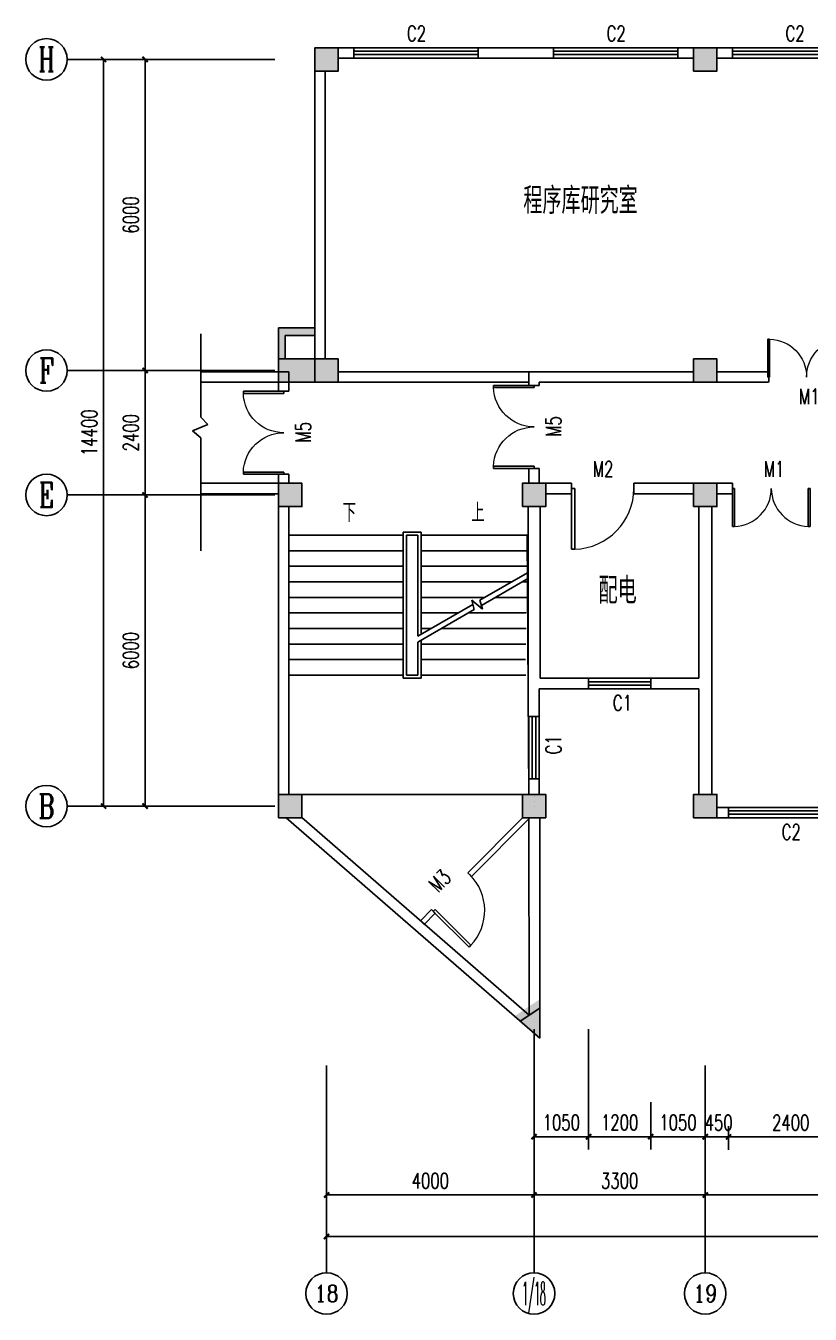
# Model space of a CAD drawing. Header units: millimetres. Extents: x 194 to 114499, y 121 to 30129.
# Drawn here: x 194 to 15319, y 4529 to 29378 of the extents above; entities that cross this region are included whole.
import ezdxf
from ezdxf.enums import TextEntityAlignment as Align

# ---------------------------------------------------------------- set-up
doc = ezdxf.new("R2010")
doc.units = ezdxf.units.MM
for name, color, linetype in [('AXIS', 3, 'Continuous'), ('AXIS_TEXT', 7, 'Continuous'), ('COLUMN', 9, 'Continuous'), ('DIM_SYMB', 3, 'Continuous'), ('PUB_DIM', 3, 'Continuous'), ('PUB_TEXT', 7, 'Continuous'), ('STAIR', 2, 'Continuous'), ('WALL', 9, 'Continuous'), ('WINDOW', 4, 'Continuous'), ('WINDOW_TEXT', 7, 'Continuous')]:
    doc.layers.add(name, color=color, linetype=linetype)
doc.styles.add('_TCH_AXIS', font='COMPLEX', dxfattribs={"bigfont": 'GBCBIG'})
doc.styles.add('_TCH_DIM', font='SIMPLEX', dxfattribs={"bigfont": 'GBCBIG'})
doc.styles.add('_TCH_DIM_T3', font='SIMPLEX', dxfattribs={"width": 0.705882, "bigfont": 'GBCBIG'})
doc.styles.add('_TCH_WINDOW', font='SIMPLEX', dxfattribs={"bigfont": 'GBCBIG'})
doc.styles.add('COMPLEX', font='COMPLEX')
doc.styles.get("Standard").update_dxf_attribs({"font": 'txt', "bigfont": 'gbcbig.shx'})
doc.dimstyles.new('_TCH_ARCH&&100', dxfattribs={"dimtxt": 297.5, "dimasz": 100, "dimexe": 250, "dimexo": 300, "dimgap": 126.25, "dimtad": 1, "dimdec": 0, "dimzin": 0, "dimdsep": 46, "dimtxsty": '_TCH_DIM_T3', "dimblk": 'ARCHTICK', "dimcen": 0.09, "dimclrt": 7, "dimazin": 2, "dimtfac": 1, "dimtdec": 0, "dimtix": 1, "dimtmove": 2, "dimatfit": 3, "dimfxl": 1, "dimtolj": 1, "dimtzin": 0, "dimarcsym": 0})

# ---------------------------------------------------------------- blocks, each defined once
blk = doc.blocks.new('_ArchTick')
at = {"color": 0, "linetype": 'ByBlock', "const_width": 0.4}
blk.add_lwpolyline([(-0.5, -0.5), (0.5, 0.5)], dxfattribs=at)
blk = doc.blocks.new('*D90')
at = {"layer": 'Defpoints', "color": 0}
for p in [(13294, 8456), (13744, 8456), (13744, 7949)]:
    blk.add_point(p, dxfattribs=at)
at = {"layer": 'PUB_DIM', "color": 0, "lineweight": -2}
for p, q in [((13294, 8156), (13294, 7699)), ((13744, 8156), (13744, 7699)), ((13294, 7949), (13744, 7949))]:
    blk.add_line(p, q, dxfattribs=at)
at = {"layer": 'PUB_DIM', "color": 0, "lineweight": -2, "xscale": 100, "yscale": 100, "zscale": 100, "rotation": 180}
blk.add_blockref('_ArchTick', (13294, 7949), dxfattribs=at)
at = {"layer": 'PUB_DIM', "color": 0, "lineweight": -2, "xscale": 100, "yscale": 100, "zscale": 100}
blk.add_blockref('_ArchTick', (13744, 7949), dxfattribs=at)
at = {"layer": 'PUB_DIM', "color": 7, "insert": (13553, 8224), "char_height": 297.5, "attachment_point": 5, "style": '_TCH_DIM_T3'}
blk.add_mtext('\\A1;450', dxfattribs=at)
blk = doc.blocks.new('*D91')
at = {"layer": 'Defpoints', "color": 0}
for p in [(13744, 8456), (16144, 8456), (16144, 7949)]:
    blk.add_point(p, dxfattribs=at)
at = {"layer": 'PUB_DIM', "color": 0, "lineweight": -2}
for p, q in [((13744, 8156), (13744, 7699)), ((16144, 8156), (16144, 7699)), ((13744, 7949), (16144, 7949))]:
    blk.add_line(p, q, dxfattribs=at)
at = {"layer": 'PUB_DIM', "color": 0, "lineweight": -2, "xscale": 100, "yscale": 100, "zscale": 100, "rotation": 180}
blk.add_blockref('_ArchTick', (13744, 7949), dxfattribs=at)
at = {"layer": 'PUB_DIM', "color": 0, "lineweight": -2, "xscale": 100, "yscale": 100, "zscale": 100}
blk.add_blockref('_ArchTick', (16144, 7949), dxfattribs=at)
at = {"layer": 'PUB_DIM', "color": 7, "insert": (14944, 8224), "char_height": 297.5, "attachment_point": 5, "style": '_TCH_DIM_T3'}
blk.add_mtext('\\A1;2400', dxfattribs=at)
blk = doc.blocks.new('*D145')
at = {"layer": 'Defpoints', "color": 0}
for p in [(11044, 8922), (12244, 8922), (12244, 7953)]:
    blk.add_point(p, dxfattribs=at)
at = {"layer": 'PUB_DIM', "color": 0, "lineweight": -2}
for p, q in [((11044, 8622), (11044, 7703)), ((12244, 8622), (12244, 7703)), ((11044, 7953), (12244, 7953))]:
    blk.add_line(p, q, dxfattribs=at)
at = {"layer": 'PUB_DIM', "color": 0, "lineweight": -2, "xscale": 100, "yscale": 100, "zscale": 100, "rotation": 180}
blk.add_blockref('_ArchTick', (11044, 7953), dxfattribs=at)
at = {"layer": 'PUB_DIM', "color": 0, "lineweight": -2, "xscale": 100, "yscale": 100, "zscale": 100}
blk.add_blockref('_ArchTick', (12244, 7953), dxfattribs=at)
at = {"layer": 'PUB_DIM', "color": 7, "insert": (11644, 8228), "char_height": 297.5, "attachment_point": 5, "style": '_TCH_DIM_T3'}
blk.add_mtext('\\A1;1200', dxfattribs=at)
blk = doc.blocks.new('*D146')
at = {"layer": 'Defpoints', "color": 0}
for p in [(12244, 8922), (13294, 8922), (13294, 7953)]:
    blk.add_point(p, dxfattribs=at)
at = {"layer": 'PUB_DIM', "color": 0, "lineweight": -2}
for p, q in [((12244, 8622), (12244, 7703)), ((13294, 8622), (13294, 7703)), ((12244, 7953), (13294, 7953))]:
    blk.add_line(p, q, dxfattribs=at)
at = {"layer": 'PUB_DIM', "color": 0, "lineweight": -2, "xscale": 100, "yscale": 100, "zscale": 100, "rotation": 180}
blk.add_blockref('_ArchTick', (12244, 7953), dxfattribs=at)
at = {"layer": 'PUB_DIM', "color": 0, "lineweight": -2, "xscale": 100, "yscale": 100, "zscale": 100}
blk.add_blockref('_ArchTick', (13294, 7953), dxfattribs=at)
at = {"layer": 'PUB_DIM', "color": 7, "insert": (12769, 8228), "char_height": 297.5, "attachment_point": 5, "style": '_TCH_DIM_T3'}
blk.add_mtext('\\A1;1050', dxfattribs=at)
blk = doc.blocks.new('*D147')
at = {"layer": 'Defpoints', "color": 0}
for p in [(9994, 10329), (11044, 10329), (11044, 7953)]:
    blk.add_point(p, dxfattribs=at)
at = {"layer": 'PUB_DIM', "color": 0, "lineweight": -2}
for p, q in [((9994, 10029), (9994, 7703)), ((11044, 10029), (11044, 7703)), ((9994, 7953), (11044, 7953))]:
    blk.add_line(p, q, dxfattribs=at)
at = {"layer": 'PUB_DIM', "color": 0, "lineweight": -2, "xscale": 100, "yscale": 100, "zscale": 100, "rotation": 180}
blk.add_blockref('_ArchTick', (9994, 7953), dxfattribs=at)
at = {"layer": 'PUB_DIM', "color": 0, "lineweight": -2, "xscale": 100, "yscale": 100, "zscale": 100}
blk.add_blockref('_ArchTick', (11044, 7953), dxfattribs=at)
at = {"layer": 'PUB_DIM', "color": 7, "insert": (10519, 8228), "char_height": 297.5, "attachment_point": 5, "style": '_TCH_DIM_T3'}
blk.add_mtext('\\A1;1050', dxfattribs=at)
blk = doc.blocks.new('*D153')
at = {"layer": 'AXIS', "color": 0, "lineweight": -2}
for p, q in [((5994, 9029), (5994, 6579)), ((9994, 9029), (9994, 6579)), ((5994, 6829), (9994, 6829))]:
    blk.add_line(p, q, dxfattribs=at)
at = {"layer": 'Defpoints', "color": 0}
for p in [(5994, 9329), (9994, 9329), (9994, 6829)]:
    blk.add_point(p, dxfattribs=at)
at = {"layer": 'AXIS', "color": 0, "lineweight": -2, "xscale": 100, "yscale": 100, "zscale": 100, "rotation": 180}
blk.add_blockref('_ArchTick', (5994, 6829), dxfattribs=at)
at = {"layer": 'AXIS', "color": 0, "lineweight": -2, "xscale": 100, "yscale": 100, "zscale": 100}
blk.add_blockref('_ArchTick', (9994, 6829), dxfattribs=at)
at = {"layer": 'AXIS', "color": 7, "insert": (7994, 7104), "char_height": 297.5, "attachment_point": 5, "style": '_TCH_DIM_T3'}
blk.add_mtext('\\A1;4000', dxfattribs=at)
blk = doc.blocks.new('*D154')
at = {"layer": 'AXIS', "color": 0, "lineweight": -2}
for p, q in [((9994, 9029), (9994, 6579)), ((13294, 9029), (13294, 6579)), ((9994, 6829), (13294, 6829))]:
    blk.add_line(p, q, dxfattribs=at)
at = {"layer": 'Defpoints', "color": 0}
for p in [(9994, 9329), (13294, 9329), (13294, 6829)]:
    blk.add_point(p, dxfattribs=at)
at = {"layer": 'AXIS', "color": 0, "lineweight": -2, "xscale": 100, "yscale": 100, "zscale": 100, "rotation": 180}
blk.add_blockref('_ArchTick', (9994, 6829), dxfattribs=at)
at = {"layer": 'AXIS', "color": 0, "lineweight": -2, "xscale": 100, "yscale": 100, "zscale": 100}
blk.add_blockref('_ArchTick', (13294, 6829), dxfattribs=at)
at = {"layer": 'AXIS', "color": 7, "insert": (11644, 7104), "char_height": 297.5, "attachment_point": 5, "style": '_TCH_DIM_T3'}
blk.add_mtext('\\A1;3300', dxfattribs=at)
blk = doc.blocks.new('*D155')
at = {"layer": 'AXIS', "color": 0, "lineweight": -2}
for p, q in [((13294, 9029), (13294, 6579)), ((19894, 9029), (19894, 6579)), ((13294, 6829), (19894, 6829))]:
    blk.add_line(p, q, dxfattribs=at)
at = {"layer": 'Defpoints', "color": 0}
for p in [(13294, 9329), (19894, 9329), (19894, 6829)]:
    blk.add_point(p, dxfattribs=at)
at = {"layer": 'AXIS', "color": 0, "lineweight": -2, "xscale": 100, "yscale": 100, "zscale": 100, "rotation": 180}
blk.add_blockref('_ArchTick', (13294, 6829), dxfattribs=at)
at = {"layer": 'AXIS', "color": 0, "lineweight": -2, "xscale": 100, "yscale": 100, "zscale": 100}
blk.add_blockref('_ArchTick', (19894, 6829), dxfattribs=at)
at = {"layer": 'AXIS', "color": 7, "insert": (16594, 7104), "char_height": 297.5, "attachment_point": 5, "style": '_TCH_DIM_T3'}
blk.add_mtext('\\A1;6600', dxfattribs=at)
blk = doc.blocks.new('*D168')
at = {"layer": 'AXIS', "color": 0, "lineweight": -2}
for p, q in [((5994, 9029), (5994, 5779)), ((99094, 9029), (99094, 5779)), ((5994, 6029), (99094, 6029))]:
    blk.add_line(p, q, dxfattribs=at)
at = {"layer": 'Defpoints', "color": 0}
for p in [(5994, 9329), (99094, 9329), (99094, 6029)]:
    blk.add_point(p, dxfattribs=at)
at = {"layer": 'AXIS', "color": 0, "lineweight": -2, "xscale": 100, "yscale": 100, "zscale": 100, "rotation": 180}
blk.add_blockref('_ArchTick', (5994, 6029), dxfattribs=at)
at = {"layer": 'AXIS', "color": 0, "lineweight": -2, "xscale": 100, "yscale": 100, "zscale": 100}
blk.add_blockref('_ArchTick', (99094, 6029), dxfattribs=at)
at = {"layer": 'AXIS', "color": 7, "insert": (52544, 6304), "char_height": 297.5, "attachment_point": 5, "style": '_TCH_DIM_T3'}
blk.add_mtext('\\A1;93100', dxfattribs=at)
blk = doc.blocks.new('*D169')
at = {"layer": 'AXIS', "color": 0, "lineweight": -2}
for p, q in [((4694, 20329), (2244, 20329)), ((2494, 14329), (2494, 20329)), ((4694, 14329), (2244, 14329))]:
    blk.add_line(p, q, dxfattribs=at)
at = {"layer": 'Defpoints', "color": 0}
for p in [(2494, 20329), (4994, 20329), (4994, 14329)]:
    blk.add_point(p, dxfattribs=at)
at = {"layer": 'AXIS', "color": 0, "lineweight": -2, "xscale": 100, "yscale": 100, "zscale": 100}
for p, rotation in [((2494, 20329), 90), ((2494, 14329), 270)]:
    blk.add_blockref('_ArchTick', p, dxfattribs=dict(at, rotation=rotation))
at = {"layer": 'AXIS', "color": 7, "insert": (2219, 17329), "char_height": 297.5, "attachment_point": 5, "rotation": 90, "style": '_TCH_DIM_T3'}
blk.add_mtext('\\A1;6000', dxfattribs=at)
blk = doc.blocks.new('*D170')
at = {"layer": 'AXIS', "color": 0, "lineweight": -2}
for p, q in [((4694, 22729), (2244, 22729)), ((2494, 20329), (2494, 22729)), ((4694, 20329), (2244, 20329))]:
    blk.add_line(p, q, dxfattribs=at)
at = {"layer": 'Defpoints', "color": 0}
for p in [(2494, 22729), (4994, 22729), (4994, 20329)]:
    blk.add_point(p, dxfattribs=at)
at = {"layer": 'AXIS', "color": 0, "lineweight": -2, "xscale": 100, "yscale": 100, "zscale": 100}
for p, rotation in [((2494, 22729), 90), ((2494, 20329), 270)]:
    blk.add_blockref('_ArchTick', p, dxfattribs=dict(at, rotation=rotation))
at = {"layer": 'AXIS', "color": 7, "insert": (2219, 21529), "char_height": 297.5, "attachment_point": 5, "rotation": 90, "style": '_TCH_DIM_T3'}
blk.add_mtext('\\A1;2400', dxfattribs=at)
blk = doc.blocks.new('*D171')
at = {"layer": 'AXIS', "color": 0, "lineweight": -2}
for p, q in [((4694, 28729), (2244, 28729)), ((2494, 22729), (2494, 28729)), ((4694, 22729), (2244, 22729))]:
    blk.add_line(p, q, dxfattribs=at)
at = {"layer": 'Defpoints', "color": 0}
for p in [(2494, 28729), (4994, 28729), (4994, 22729)]:
    blk.add_point(p, dxfattribs=at)
at = {"layer": 'AXIS', "color": 0, "lineweight": -2, "xscale": 100, "yscale": 100, "zscale": 100}
for p, rotation in [((2494, 28729), 90), ((2494, 22729), 270)]:
    blk.add_blockref('_ArchTick', p, dxfattribs=dict(at, rotation=rotation))
at = {"layer": 'AXIS', "color": 7, "insert": (2219, 25729), "char_height": 297.5, "attachment_point": 5, "rotation": 90, "style": '_TCH_DIM_T3'}
blk.add_mtext('\\A1;6000', dxfattribs=at)
blk = doc.blocks.new('*D172')
at = {"layer": 'AXIS', "color": 0, "lineweight": -2}
for p, q in [((4694, 28729), (1444, 28729)), ((1694, 14329), (1694, 28729)), ((4694, 14329), (1444, 14329))]:
    blk.add_line(p, q, dxfattribs=at)
at = {"layer": 'Defpoints', "color": 0}
for p in [(1694, 28729), (4994, 28729), (4994, 14329)]:
    blk.add_point(p, dxfattribs=at)
at = {"layer": 'AXIS', "color": 0, "lineweight": -2, "xscale": 100, "yscale": 100, "zscale": 100}
for p, rotation in [((1694, 28729), 90), ((1694, 14329), 270)]:
    blk.add_blockref('_ArchTick', p, dxfattribs=dict(at, rotation=rotation))
at = {"layer": 'AXIS', "color": 7, "insert": (1419, 21529), "char_height": 297.5, "attachment_point": 5, "rotation": 90, "style": '_TCH_DIM_T3'}
blk.add_mtext('\\A1;14400', dxfattribs=at)
blk = doc.blocks.new('_FZHK')
blk.add_lwpolyline([(-0.5, -0.5), (0.5, -0.5), (0.5, 0.5), (-0.5, 0.5)], close=True)
blk = doc.blocks.new('_AXISO')
blk.add_circle((0, 0), 0.5)
at = {"layer": 'AXIS_TEXT', "style": 'COMPLEX', "width": 1.041667}
blk.add_attdef('A', text='', height=0.56, dxfattribs=at).set_placement((-0.25, -0.28), (0.25, -0.28), align=Align.FIT)
blk = doc.blocks.new('$DorLib2D$00000001')
for p, q in [((0.45, 0.975), (0.5, 0.975)), ((0.45, 0), (0.45, 0.975)), ((0.5, 0), (0.5, 0.975)), ((0.5, 0), (0.45, 0))]:
    blk.add_line(p, q)
at = {"lineweight": 13}
blk.add_arc((0.475, 0), 0.975, 91.4693, 180, dxfattribs=at)
blk = doc.blocks.new('$DorLib2D$00000002')
for p, q in [((-0.5, 0), (-0.5, 0.4875)), ((-0.475, 0.4875), (-0.5, 0.4875)), ((-0.475, 0), (-0.475, 0.4875)), ((0.475, 0), (0.475, 0.4875)), ((0.475, 0.4875), (0.5, 0.4875)), ((0.5, 0), (0.5, 0.4875)), ((-0.5, 0), (-0.475, 0)), ((0.5, 0), (0.475, 0))]:
    blk.add_line(p, q)
at = {"lineweight": 13}
for centre, start, end in [((-0.4875, 0), 0, 88.53072), ((0.4875, 0), 91.46928, 180)]:
    blk.add_arc(centre, 0.4875, start, end, dxfattribs=at)
blk = doc.blocks.new('$TCHSYS$WIN2D')
for p, q in [((-0.5, 0.5), (0.5, 0.5)), ((-0.5, 0.5), (-0.5, -0.5)), ((0.5, 0.5), (0.5, -0.5)), ((0.5, 0.167), (-0.5, 0.167)), ((0.5, -0.167), (-0.5, -0.167)), ((-0.5, -0.5), (0.5, -0.5))]:
    blk.add_line(p, q)

msp = doc.modelspace()

# ---------------------------------------------------------------- hatches: boundary and pattern name
h = msp.add_hatch(color=256)
h.paths.add_polyline_path([(5068.6, 20554.3), (5068.6, 20329.3), (5518.6, 20329.3), (5518.6, 20554.3)])
h.paths.add_polyline_path([(5518.6, 20104.3), (5518.6, 20329.3), (5068.6, 20329.3), (5068.6, 20104.3)])
h.paths.add_polyline_path([(5518.6, 14329.3), (5518.6, 14554.3), (5068.6, 14554.3), (5068.6, 14329.3)])
h.paths.add_polyline_path([(5518.6, 14104.3), (5518.6, 14329.3), (5068.6, 14329.3), (5068.6, 14104.3)])
h.paths.add_polyline_path([(5993.6, 28954.3), (5768.6, 28954.3), (5768.6, 28729.3), (5993.6, 28729.3)])
h.paths.add_polyline_path([(5768.6, 28729.3), (5768.6, 28504.3), (5993.6, 28504.3), (5993.6, 28729.3)])
h.paths.add_polyline_path([(6218.6, 28729.3), (6218.6, 28954.3), (5993.6, 28954.3), (5993.6, 28729.3)])
h.paths.add_polyline_path([(5993.6, 28504.3), (6218.6, 28504.3), (6218.6, 28729.3), (5993.6, 28729.3)])
h.paths.add_polyline_path([(6218.6, 22729.3), (6218.6, 22954.3), (5993.6, 22954.3), (5993.6, 22729.3)])
h.paths.add_polyline_path([(5993.6, 22504.3), (6218.6, 22504.3), (6218.6, 22729.3), (5993.6, 22729.3)])
h.paths.add_polyline_path([(5993.6, 22729.3), (5768.6, 22729.3), (5768.6, 22504.3), (5993.6, 22504.3)])
h.paths.add_polyline_path([(5993.6, 22954.3), (5768.6, 22954.3), (5768.6, 22729.3), (5993.6, 22729.3)])
h = msp.add_hatch(color=256)
h.paths.add_polyline_path([(13293.6, 28954.3), (13068.6, 28954.3), (13068.6, 28729.3), (13293.6, 28729.3)])
h.paths.add_polyline_path([(13293.6, 28729.3), (13518.6, 28729.3), (13518.6, 28954.3), (13293.6, 28954.3)])
h.paths.add_polyline_path([(13293.6, 28504.3), (13518.6, 28504.3), (13518.6, 28729.3), (13293.6, 28729.3)])
h.paths.add_polyline_path([(13293.6, 28729.3), (13068.6, 28729.3), (13068.6, 28504.3), (13293.6, 28504.3)])
h.paths.add_polyline_path([(13293.6, 22729.3), (13068.6, 22729.3), (13068.6, 22504.3), (13293.6, 22504.3)])
h.paths.add_polyline_path([(13293.6, 22729.3), (13293.6, 22504.3), (13518.6, 22504.3), (13518.6, 22729.3)])
h.paths.add_polyline_path([(13518.6, 22729.3), (13518.6, 22954.3), (13293.6, 22954.3), (13293.6, 22729.3)])
h.paths.add_polyline_path([(13293.6, 22954.3), (13068.6, 22954.3), (13068.6, 22729.3), (13293.6, 22729.3)])
h.paths.add_polyline_path([(13293.6, 14554.3), (13293.6, 14104.3), (13518.6, 14104.3), (13518.6, 14554.3)])
h.paths.add_polyline_path([(13068.6, 14554.3), (13068.6, 14104.3), (13293.6, 14104.3), (13293.6, 14554.3)])
msp.add_hatch(color=256).paths.add_polyline_path([(5196, 23404.3), (5768.6, 23404.3), (5768.6, 23554.3), (5068.6, 23554.3), (5068.6, 22954.3), (5196, 22954.3)])
h = msp.add_hatch(color=256)
h.paths.add_polyline_path([(5768.6, 22729.3), (5768.6, 22954.3), (5068.6, 22954.3), (5068.6, 22729.3)])
h.paths.add_polyline_path([(5068.6, 22729.3), (5068.6, 22504.3), (5768.6, 22504.3), (5768.6, 22729.3)])
h = msp.add_hatch(color=256)
h.paths.add_polyline_path([(9768.6, 14104.3), (10218.6, 14104.3), (10218.6, 14554.3), (9768.6, 14554.3)])
h.paths.add_polyline_path([(9768.6, 20104.3), (10218.6, 20104.3), (10218.6, 20554.3), (9768.6, 20554.3)])
h = msp.add_hatch(color=256)
h.paths.add_polyline_path([(13293.6, 20554.3), (13068.6, 20554.3), (13068.6, 20329.3), (13293.6, 20329.3)])
h.paths.add_polyline_path([(13518.6, 20554.3), (13293.6, 20554.3), (13293.6, 20329.3), (13518.6, 20329.3)])
h.paths.add_polyline_path([(13518.6, 20329.3), (13293.6, 20329.3), (13293.6, 20104.3), (13518.6, 20104.3)])
h.paths.add_polyline_path([(13293.6, 20329.3), (13068.6, 20329.3), (13068.6, 20104.3), (13293.6, 20104.3)])
h = msp.add_hatch(color=256)
h.paths.add_polyline_path([(9880.5, 10422), (9832.8, 10422), (9783.4, 10388.7), (9880.5, 10304.3)])
h.paths.add_polyline_path([(9783.4, 10388.7), (9611.7, 10273.1), (9880.5, 10039.1), (9880.5, 10304.3)])
h.paths.add_polyline_path([(9880.5, 10304.3), (9905.5, 10282.5), (9905.5, 10422), (9880.5, 10422)], flags=17)
h.paths.add_polyline_path([(9905.5, 10470.9), (9880.5, 10454.1), (9880.5, 10422), (9905.5, 10422)])
h.paths.add_polyline_path([(9832.8, 10422), (9880.5, 10422), (9880.5, 10454.1)])
h.paths.add_polyline_path([(10105.5, 10422), (10105.5, 10605.6), (9905.5, 10470.9), (9905.5, 10422)])
h.paths.add_polyline_path([(9905.5, 10422), (9905.5, 10282.5), (9880.5, 10304.3), (9880.5, 10039.1), (10105.5, 9843.2), (10105.5, 10422)])

# ---------------------------------------------------------------- linework, layer by layer
for p, q in [((5768.6, 23554.3), (5768.6, 23734.3)), ((3568.6, 22704.3), (3568.6, 23435.4)), ((5068.6, 22954.3), (5068.6, 23554.3)), ((5068.6, 23554.3), (5768.6, 23554.3)), ((5768.6, 23404.3), (5196, 23404.3)), ((5196, 23404.3), (5196, 22954.3)), ((5768.6, 22954.3), (5768.6, 23404.3)), ((5196, 22954.3), (5068.6, 22954.3)), ((3568.6, 22704.3), (3568.6, 21831.2)), ((3701.5, 21686.9), (3407.5, 21566.6)), ((3568.6, 21831.2), (3701.5, 21686.9)), ((3407.5, 21566.6), (3568.6, 21428.7)), ((3568.6, 19253.1), (3568.6, 21428.7)), ((3568.6, 20354.3), (3568.6, 19253.1)), ((10102.2, 10434.5), (9724.8, 10180.4))]:
    msp.add_line(p, q)
at = {"layer": 'AXIS'}
for p, q in [((4993.6, 28729.3), (993.6, 28729.3)), ((4993.6, 22729.3), (993.6, 22729.3)), ((4993.6, 20329.3), (993.6, 20329.3)), ((4993.6, 14329.3), (993.6, 14329.3)), ((5993.6, 9329.3), (5993.6, 5329.3)), ((9993.6, 9329.3), (9993.6, 5329.3)), ((13293.6, 9329.3), (13293.6, 5329.3))]:
    msp.add_line(p, q, dxfattribs=at)
for centre in [(593.6, 28729.3), (593.6, 22729.3), (593.6, 20329.3), (593.6, 14329.3)]:
    msp.add_circle(centre, 400, dxfattribs=at)
at = {"layer": 'DIM_SYMB'}
for points in [[(6400.1, 19704.3, 0, 0, 0), (6400.1, 15704.3, 0, 0, 0), (8887.1, 15704.3, 0, 0, 0), (8887.1, 17754.3, 80, 0, 0), (8887.1, 18054.3, 0, 0, 0)], [(8887.1, 19704.3, 0, 0, 0), (8887.1, 18654.3, 80, 0, 0), (8887.1, 18354.3, 0, 0, 0)]]:
    msp.add_lwpolyline(points, format="xyseb", dxfattribs=at)
at = {"layer": 'STAIR'}
for p, q in [((5268.6, 16854.3), (5268.6, 19554.3)), ((5268.6, 19554.3), (7471.6, 19554.3)), ((7471.6, 19614.3), (7815.6, 19614.3)), ((7471.6, 16794.3), (7471.6, 19614.3)), ((7531.6, 16854.3), (7531.6, 19554.3)), ((7531.6, 19554.3), (7755.6, 19554.3)), ((7531.6, 16854.3), (7531.6, 19554.3)), ((7755.6, 19554.3), (7531.6, 19554.3)), ((7755.6, 19554.3), (7755.6, 17608.7)), ((7755.6, 19554.3), (7755.6, 17608.7)), ((7815.6, 19614.3), (7815.6, 17643.4)), ((9860.6, 19554.3), (7815.6, 19554.3)), ((9860.6, 19554.3), (9893.6, 14554.3)), ((5268.6, 19254.3), (7471.6, 19254.3)), ((9867, 19254.3), (7815.6, 19254.3)), ((5268.6, 18954.3), (7471.6, 18954.3)), ((9867, 18954.3), (7815.6, 18954.3)), ((5268.6, 18654.3), (7471.6, 18654.3)), ((9566.6, 18654.3), (7815.6, 18654.3)), ((9866.6, 18827.5), (8951.5, 18299.2)), ((9853.7, 18704.6), (8978.3, 18199.2)), ((9853.7, 18654.3), (9766.6, 18654.3)), ((5268.6, 18354.3), (7471.6, 18354.3)), ((8813.2, 18219.3), (7755.6, 17608.7)), ((9046.9, 18354.3), (7815.6, 18354.3)), ((8997.7, 18126.8), (8791.7, 18299.7)), ((8791.7, 18299.7), (8840, 18119.3)), ((8951.5, 18299.2), (8997.7, 18126.8)), ((9847.8, 18354.3), (9246.9, 18354.3)), ((5268.6, 18054.3), (7471.6, 18054.3)), ((8840, 18119.3), (7755.6, 17493.3)), ((8527.3, 18054.3), (7815.6, 18054.3)), ((9841.2, 18054.3), (8727.3, 18054.3)), ((5268.6, 17754.3), (7471.6, 17754.3)), ((8007.7, 17754.3), (7815.6, 17754.3)), ((9841.2, 17754.3), (8207.7, 17754.3)), ((5268.6, 17454.3), (7471.6, 17454.3)), ((7755.6, 17493.3), (7755.6, 16854.3)), ((7755.6, 17493.3), (7755.6, 16854.3)), ((7815.6, 17527.9), (7815.6, 16794.3)), ((9836.2, 17454.3), (7815.6, 17454.3)), ((5268.6, 17154.3), (7471.6, 17154.3)), ((9829.7, 17154.3), (7815.6, 17154.3)), ((5268.6, 16854.3), (7471.6, 16854.3)), ((5268.6, 16854.3), (5268.6, 14554.3)), ((7471.6, 16854.3), (5268.6, 16854.3)), ((7815.6, 16794.3), (7471.6, 16794.3)), ((7755.6, 16854.3), (7531.6, 16854.3)), ((7755.6, 16854.3), (7531.6, 16854.3)), ((9835.3, 16854.3), (7815.6, 16854.3)), ((9835.3, 16854.3), (7815.6, 16854.3)), ((5518.6, 14554.3), (9768.6, 14554.3))]:
    msp.add_line(p, q, dxfattribs=at)
at = {"layer": 'WALL'}
for p, q in [((6518.6, 28954.3), (6218.6, 28954.3)), ((6518.6, 28754.3), (6518.6, 28954.3)), ((10368.6, 28954.3), (8918.6, 28954.3)), ((8918.6, 28954.3), (8918.6, 28754.3)), ((10368.6, 28754.3), (10368.6, 28954.3)), ((13068.6, 28954.3), (12768.6, 28954.3)), ((12768.6, 28954.3), (12768.6, 28754.3)), ((13818.6, 28954.3), (13518.6, 28954.3)), ((13818.6, 28754.3), (13818.6, 28954.3)), ((6218.6, 28754.3), (6518.6, 28754.3)), ((8918.6, 28754.3), (10368.6, 28754.3)), ((12768.6, 28754.3), (13068.6, 28754.3)), ((13518.6, 28754.3), (13818.6, 28754.3)), ((5768.6, 28504.3), (5768.6, 22954.3)), ((5968.6, 28504.3), (5968.6, 22954.3)), ((5068.6, 22504.3), (5068.6, 22954.3)), ((5768.6, 22954.3), (5068.6, 22954.3)), ((5268.6, 22704.3), (3568.6, 22704.3)), ((3568.6, 22504.3), (3568.6, 22704.3)), ((5268.6, 22329.3), (5268.6, 22704.3)), ((6218.6, 22704.3), (13068.6, 22704.3)), ((9893.6, 22704.3), (9893.6, 22504.3)), ((9893.6, 22704.3), (9893.6, 22441.8)), ((14516.4, 22704.3), (13518.6, 22704.3)), ((14518.8, 22504.3), (14518.8, 22704.3)), ((5068.6, 22504.3), (3568.6, 22504.3)), ((5768.6, 22504.3), (5068.6, 22504.3)), ((5068.6, 22504.3), (5068.6, 22329.3)), ((6218.6, 22504.3), (9893.6, 22504.3)), ((9893.6, 22441.8), (10093.6, 22441.8)), ((10093.6, 22504.3), (13068.6, 22504.3)), ((10093.6, 22441.8), (10093.6, 22504.3)), ((13518.6, 22504.3), (14515.2, 22504.3)), ((5068.6, 22329.3), (5268.6, 22329.3)), ((5268.6, 20729.3), (5068.6, 20729.3)), ((5068.6, 20729.3), (5068.6, 20554.3)), ((5268.6, 20554.3), (5268.6, 20729.3)), ((10093.6, 20841.8), (9893.6, 20841.8)), ((9893.6, 20841.8), (9893.6, 20554.3)), ((10093.6, 20554.3), (10093.6, 20841.8)), ((5068.6, 20554.3), (3568.6, 20554.3)), ((3568.6, 20354.3), (3568.6, 20554.3)), ((5068.6, 20554.3, -450), (5068.6, 20554.3, -450)), ((5068.6, 20527.1, -450), (5068.6, 20527.1, -450)), ((5068.6, 20499.9, -450), (5068.6, 20499.9, -450)), ((10718.6, 20554.3), (10218.6, 20554.3)), ((10718.6, 20354.3), (10718.6, 20554.3)), ((13068.6, 20554.3), (11918.6, 20554.3)), ((11918.6, 20554.3), (11918.6, 20354.3)), ((13818.6, 20554.3), (13518.6, 20554.3)), ((13818.6, 20354.3), (13818.6, 20554.3)), ((5068.6, 20354.3), (3568.6, 20354.3)), ((10218.6, 20354.3), (10718.6, 20354.3)), ((11918.6, 20354.3), (13068.6, 20354.3)), ((13518.6, 20354.3), (13818.6, 20354.3)), ((5068.6, 20104.3), (5068.6, 14554.3)), ((5268.6, 20104.3), (5268.6, 14554.3)), ((9881.6, 20109.9), (9881.6, 16054.2)), ((10114, 20104.3), (10114, 16793.1)), ((13171, 20104.3), (13171, 16793.1)), ((13421.3, 14554.3), (13421.3, 20104.3)), ((11043.6, 16793.1), (10114, 16793.1)), ((11043.6, 16593.1), (11043.6, 16793.1)), ((12243.6, 16793.1), (12243.6, 16593.1)), ((13171, 16793.1), (12243.6, 16793.1)), ((10094.4, 16593.1), (11043.6, 16593.1)), ((10094.4, 16054.3), (10094.4, 16593.1)), ((13168.9, 16593.1), (12243.6, 16593.1)), ((13168.9, 16593.1), (13168.9, 14554.3)), ((9893.6, 14854.3), (9893.6, 14554.3)), ((10092.9, 14554.3), (10092.9, 14854.3)), ((9993.6, 14514.3, -450), (9993.6, 14514.3, -450)), ((9993.6, 14421.8, -450), (9993.6, 14421.8, -450)), ((9993.6, 14329.3, -450), (9993.6, 14329.3, -450)), ((13743.6, 14304.3), (13518.6, 14304.3)), ((13743.6, 14104.3), (13743.6, 14304.3)), ((10102.2, 9852), (5217, 14104.3)), ((9896.6, 10296), (5518.6, 14106.8)), ((9770, 14104.3), (8717.7, 13042.1)), ((8788.7, 12971.8), (9910.8, 14104.3)), ((9891.4, 14104.3), (9896.6, 10296)), ((10102.2, 14104.3), (10102.2, 9852)), ((13518.6, 14104.3), (13743.6, 14104.3)), ((8717.7, 13042.1), (8788.7, 12971.8)), ((8013.9, 12331.8), (7802.7, 12118.6)), ((7873.8, 12048.3), (8084.9, 12261.4)), ((8084.9, 12261.4), (8013.9, 12331.8)), ((7802.7, 12118.6), (7873.8, 12048.3))]:
    msp.add_line(p, q, dxfattribs=at)

# ---------------------------------------------------------------- block references
at = {"layer": 'AXIS'}
ref = msp.add_blockref('_AXISO', (5993.6, 4929.3), dxfattribs=dict(at, xscale=800, yscale=800, zscale=800))
ref.add_attrib('A', '18', dxfattribs={"layer": 'AXIS_TEXT', "height": 321.14, "style": '_TCH_AXIS', "width": 1.034483}).set_placement((5764.3, 4768.7), (6223, 4768.7), align=Align.FIT)
ref = msp.add_blockref('_AXISO', (9993.6, 4929.3), dxfattribs=dict(at, xscale=800, yscale=800, zscale=800))
ref.add_attrib('A', '1/18', dxfattribs={"layer": 'AXIS_TEXT', "height": 452.55, "style": '_TCH_AXIS', "width": 0.318182}).set_placement((9767.4, 4703), (10219.9, 4703), align=Align.FIT)
ref = msp.add_blockref('_AXISO', (13293.6, 4929.3), dxfattribs=dict(at, xscale=800, yscale=800, zscale=800))
ref.add_attrib('A', '19', dxfattribs={"layer": 'AXIS_TEXT', "height": 328.45, "style": '_TCH_AXIS'}).set_placement((13066.9, 4765.1), (13520.4, 4765.1), align=Align.FIT)
at = {"layer": 'COLUMN', "xscale": 450, "yscale": 450, "zscale": 450}
for p in [(5993.6, 28729.3), (13293.6, 28729.3), (5993.6, 22729.3), (13293.6, 22729.3), (5293.6, 20329.3), (9993.6, 20329.3), (13293.6, 20329.3), (5293.6, 14329.3), (9993.6, 14329.3), (13293.6, 14329.3)]:
    msp.add_blockref('_FZHK', p, dxfattribs=at)
at = {"layer": 'WINDOW'}
ref = msp.add_blockref('$TCHSYS$WIN2D', (7718.6, 28854.3), dxfattribs=dict(at, xscale=2400, yscale=-200, zscale=2400))
ref.add_attrib('A', 'C2', (7543.6, 29080.5), dxfattribs={"layer": 'WINDOW_TEXT', "height": 297.5, "style": '_TCH_WINDOW', "width": 0.705882})
ref = msp.add_blockref('$TCHSYS$WIN2D', (11568.6, 28854.3), dxfattribs=dict(at, xscale=2400, yscale=-200, zscale=2400))
ref.add_attrib('A', 'C2', (11393.6, 29080.5), dxfattribs={"layer": 'WINDOW_TEXT', "height": 297.5, "style": '_TCH_WINDOW', "width": 0.705882})
ref = msp.add_blockref('$TCHSYS$WIN2D', (15018.6, 28854.3), dxfattribs=dict(at, xscale=2400, yscale=-200, zscale=2400))
ref.add_attrib('A', 'C2', (14843.6, 29080.5), dxfattribs={"layer": 'WINDOW_TEXT', "height": 297.5, "style": '_TCH_WINDOW', "width": 0.705882})
ref = msp.add_blockref('$DorLib2D$00000002', (15248.1, 22604.3), dxfattribs=dict(at, xscale=-1500, yscale=1500, zscale=-1500))
ref.add_attrib('A', 'M1', (15103.1, 22080.5), dxfattribs={"layer": 'WINDOW_TEXT', "height": 297.5, "style": '_TCH_WINDOW', "width": 0.705882})
ref = msp.add_blockref('$DorLib2D$00000002', (9993.6, 21641.8), dxfattribs=dict(at, xscale=1600, yscale=-1600, zscale=1600, rotation=270))
ref.add_attrib('A', 'M5', (10517.4, 21451.8), dxfattribs={"layer": 'WINDOW_TEXT', "height": 297.5, "rotation": 90, "style": '_TCH_WINDOW', "width": 0.705882})
ref = msp.add_blockref('$DorLib2D$00000002', (5168.6, 21529.3), dxfattribs=dict(at, xscale=1600, yscale=-1600, zscale=1600, rotation=270))
ref.add_attrib('A', 'M5', (5692.4, 21339.3), dxfattribs={"layer": 'WINDOW_TEXT', "height": 297.5, "rotation": 90, "style": '_TCH_WINDOW', "width": 0.705882})
ref = msp.add_blockref('$DorLib2D$00000001', (11318.6, 20454.3), dxfattribs=dict(at, xscale=1200, yscale=1200, zscale=1200, rotation=180))
ref.add_attrib('A', 'M2', (11128.6, 20680.5), dxfattribs={"layer": 'WINDOW_TEXT', "height": 297.5, "style": '_TCH_WINDOW', "width": 0.705882})
ref = msp.add_blockref('$DorLib2D$00000002', (14568.6, 20454.3), dxfattribs=dict(at, xscale=-1500, yscale=-1500, zscale=-1500))
ref.add_attrib('A', 'M1', (14423.6, 20680.5), dxfattribs={"layer": 'WINDOW_TEXT', "height": 297.5, "style": '_TCH_WINDOW', "width": 0.705882})
ref = msp.add_blockref('$TCHSYS$WIN2D', (11643.6, 16693.1), dxfattribs=dict(at, xscale=1200, yscale=-200, zscale=1200, rotation=180))
ref.add_attrib('A', 'C1', (11513.6, 16169.4), dxfattribs={"layer": 'WINDOW_TEXT', "height": 297.5, "style": '_TCH_WINDOW', "width": 0.705882})
ref = msp.add_blockref('$TCHSYS$WIN2D', (9993.6, 15454.3), dxfattribs=dict(at, xscale=1200, yscale=-200, zscale=1200, rotation=270))
ref.add_attrib('A', 'C1', (10517.4, 15324.3), dxfattribs={"layer": 'WINDOW_TEXT', "height": 297.5, "rotation": 90, "style": '_TCH_WINDOW', "width": 0.705882})
ref = msp.add_blockref('$TCHSYS$WIN2D', (14943.6, 14204.3), dxfattribs=dict(at, xscale=2400, yscale=-200, zscale=2400, rotation=180))
ref.add_attrib('A', 'C2', (14768.6, 13680.5), dxfattribs={"layer": 'WINDOW_TEXT', "height": 297.5, "style": '_TCH_WINDOW', "width": 0.705882})
ref = msp.add_blockref('$DorLib2D$00000001', (8401.3, 12651.8), dxfattribs=dict(at, xscale=999.9999999999966, yscale=999.9999999999998, zscale=1000, rotation=225.266580955594))
ref.add_attrib('A', 'M3', (8142.4, 12640.8), dxfattribs={"layer": 'WINDOW_TEXT', "height": 297.5, "rotation": 45.26658, "style": '_TCH_WINDOW', "width": 0.705882})

# ---------------------------------------------------------------- texts
at = {"layer": 'AXIS_TEXT', "style": '_TCH_AXIS'}
for s, height, width, p, p2 in [('H', 465.9, 0.7, (438.3, 28496.3), (749, 28496.3)), ('F', 476.1, 0.8125, (446.3, 22491.2), (741, 22491.2)), ('E', 476.1, 0.8125, (446.3, 20091.2), (741, 20091.2)), ('B', 465.9, 0.823529, (438.3, 14096.3), (749, 14096.3))]:
    msp.add_text(s, height=height, dxfattribs=dict(at, width=width)).set_placement(p, p2, align=Align.FIT)
at = {"layer": 'PUB_TEXT'}
for s, p in [('程序库研究室', (9787, 25750.5)), ('配电', (11238.2, 18230.2))]:
    msp.add_text(s, height=510.64, dxfattribs=at).set_placement(p)
at = {"layer": 'PUB_TEXT', "style": '_TCH_DIM'}
for s, p in [('下', (6305.2, 19809.3)), ('上', (8782.9, 19809.3))]:
    msp.add_text(s, height=357.4, dxfattribs=at).set_placement(p)

# ---------------------------------------------------------------- dimensions: what is measured, and where the dimension line sits
at = {"layer": 'AXIS'}
for p1, p2, distance, text, picture, middle in [((4993.6, 14329.3), (4993.6, 28729.3), 3300, '14400', '*D172', (1418.6, 21529.3)), ((4993.6, 22729.3), (4993.6, 28729.3), 2500, '6000', '*D171', (2218.6, 25729.3)), ((4993.6, 20329.3), (4993.6, 22729.3), 2500, '2400', '*D170', (2218.6, 21529.3)), ((4993.6, 14329.3), (4993.6, 20329.3), 2500, '6000', '*D169', (2218.6, 17329.3)), ((5993.6, 9329.3), (9993.6, 9329.3), -2500, '4000', '*D153', (7993.6, 7104.3)), ((5993.6, 9329.3), (99093.6, 9329.3), -3300, '93100', '*D168', (52543.6, 6304.3)), ((9993.6, 9329.3), (13293.6, 9329.3), -2500, '3300', '*D154', (11643.6, 7104.3)), ((13293.6, 9329.3), (19893.6, 9329.3), -2500, '6600', '*D155', (16593.6, 7104.3))]:
    dim = msp.add_aligned_dim(p1=p1, p2=p2, distance=distance, text=text, dimstyle='_TCH_ARCH&&100', dxfattribs=at)
    dim.commit()
    dim.dimension.update_dxf_attribs({"geometry": picture, "text_midpoint": middle})
at = {"layer": 'PUB_DIM'}
for p1, p2, distance, text, picture, middle in [((9993.6, 10329.3), (11043.6, 10329.3), -2375.9, '1050', '*D147', (10518.6, 8228.3)), ((11043.6, 8922.4), (12243.6, 8922.4), -969.5, '1200', '*D145', (11643.6, 8227.9)), ((12243.6, 8922.4), (13293.6, 8922.4), -969.5, '1050', '*D146', (12768.6, 8227.9)), ((13743.6, 8455.8), (16143.6, 8455.8), -506.6, '2400', '*D91', (14943.6, 8224.2))]:
    dim = msp.add_aligned_dim(p1=p1, p2=p2, distance=distance, text=text, dimstyle='_TCH_ARCH&&100', dxfattribs=at)
    dim.commit()
    dim.dimension.update_dxf_attribs({"geometry": picture, "text_midpoint": middle})
dim = msp.add_linear_dim(base=(13743.6, 7949.2), p1=(13293.6, 8455.8), p2=(13743.6, 8455.8), angle=0, text='450', dimstyle='_TCH_ARCH&&100', dxfattribs=at)
dim.commit()
dim.dimension.update_dxf_attribs({"geometry": '*D90', "text_midpoint": (13553.5, 8224.2), "dimtype": 161})

doc.saveas('drawing.dxf')
